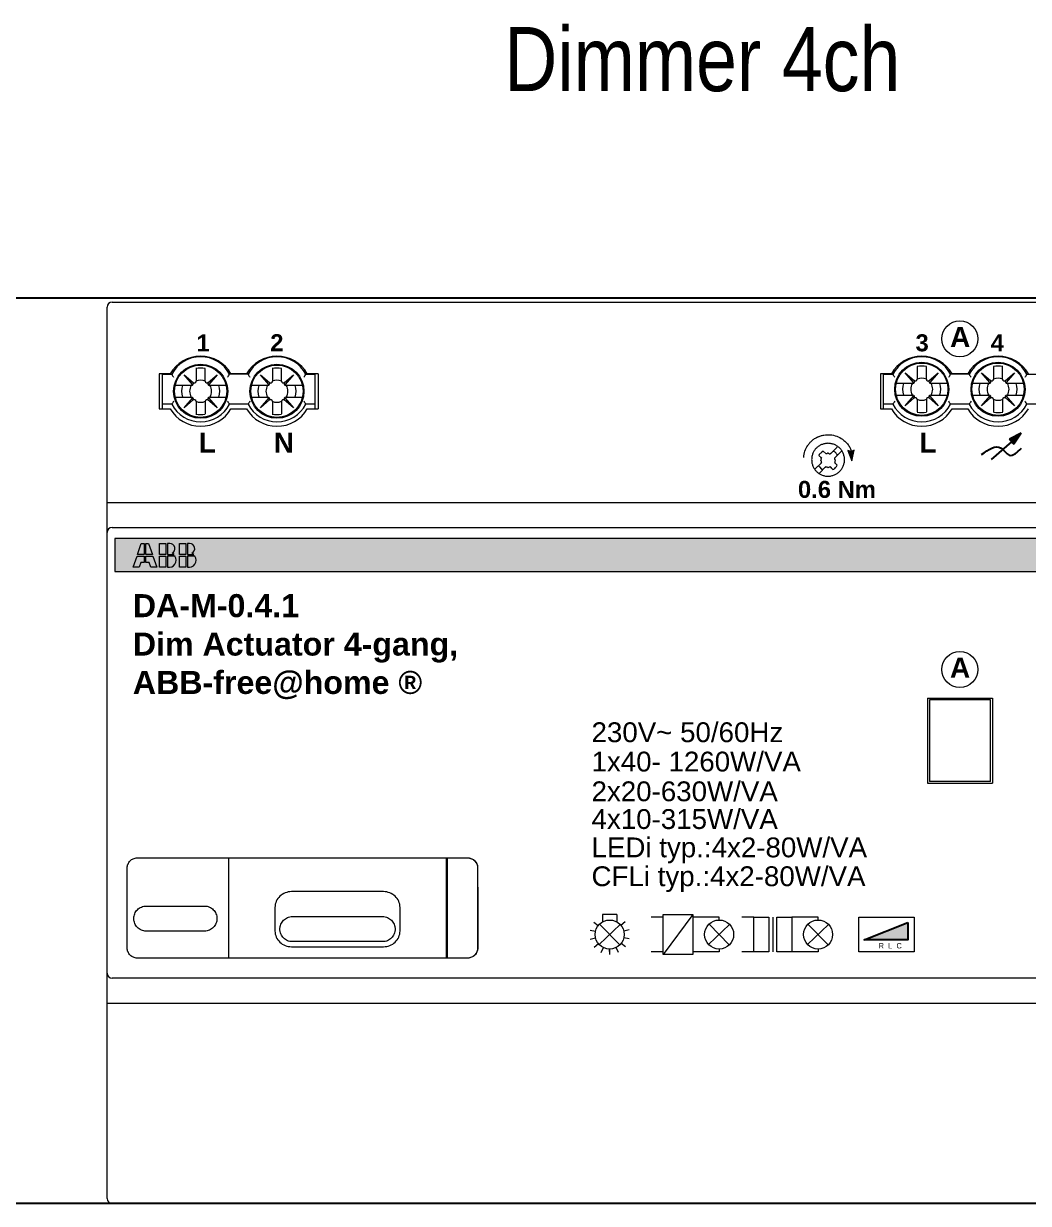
# Model space of a CAD drawing. Header units: millimetres. Extents: x -242231 to 419123, y -2399 to 525285.
# Drawn here: x -22547 to -21271, y 63654 to 65151 of the extents above; entities that cross this region are included whole.
import ezdxf

# ---------------------------------------------------------------- set-up
doc = ezdxf.new("R2010")
doc.units = ezdxf.units.MM
doc.layers.add('F-Einlinumynd', color=254, linetype='Continuous')
doc.layers.add('R-lagnir', color=7, linetype='Continuous', lineweight=25)
doc.styles.add('Greinamerkingar', font='ARIALN.TTF')
doc.styles.get("Standard").update_dxf_attribs({"font": 'arial.ttf'})
pattern_1 = [(0, (0, 0), (0, 6.985), [5.08, -1.905]), (90, (0, 0), (-6.985, 4e-16), [5.08, -1.905])]

# ---------------------------------------------------------------- blocks, each defined once
blk = doc.blocks.new('ABB f@h DA-N-0.4.1 Töfludimmer')
h = blk.add_hatch(color=256)
h.dxf.hatch_style = 1
h.paths.add_polyline_path([(91.26, 49.41), (90.08, 48.82), (90.31, 48.56), (90.53, 48.3)])
at = {"lineweight": 0}
h = blk.add_hatch(color=256, dxfattribs=at)
h.dxf.hatch_style = 1
h.paths.add_polyline_path([(74.36, 46.65), (74.58, 47.72), (74.29, 47.58), (73.96, 47.67)])
h = blk.add_hatch(color=1)
h.dxf.hatch_style = 1
h.paths.add_polyline_path([(143.25, 35.6), (143.25, 38.9), (0.75, 38.9), (0.75, 35.6)])
h = blk.add_hatch(color=256)
h.dxf.hatch_style = 1
h.paths.add_polyline_path([(3.02, 37.3), (3.69, 37.3), (3.69, 38.4), (3.4, 38.4)])
h.paths.add_polyline_path([(3.85, 37.3), (4.52, 37.3), (4.14, 38.4), (3.85, 38.4)])
h.paths.add_polyline_path([(3.85, 37.14), (3.85, 36.51), (4.18, 36.51), (4.35, 36.05), (4.94, 36.05), (4.56, 37.14)])
h.paths.add_polyline_path([(3.69, 37.14), (2.98, 37.14), (2.61, 36.05), (3.19, 36.05), (3.36, 36.51), (3.69, 36.51)])
h = blk.add_hatch(color=256)
h.dxf.hatch_style = 1
h.paths.add_polyline_path([(5.87, 37.3), (5.87, 38.4), (5.23, 38.4), (5.23, 37.3)])
h.paths.add_polyline_path([(6.03, 37.3), (6.67, 37.3, 0.073983), (6.47, 37.44, 0.788319), (6.24, 38.41), (6.02, 38.41)])
h.paths.add_polyline_path([(6.03, 36.04, 0.670092), (6.77, 37.14), (6.03, 37.14)])
h.paths.add_polyline_path([(5.87, 37.14), (5.23, 37.14), (5.23, 36.04), (5.87, 36.04)])
h = blk.add_hatch(color=256)
h.dxf.hatch_style = 1
h.paths.add_polyline_path([(7.21, 37.3), (7.85, 37.3), (7.85, 38.4), (7.21, 38.4)])
h.paths.add_polyline_path([(8.01, 37.3), (8.66, 37.3, 0.073983), (8.46, 37.44, 0.788319), (8.23, 38.41), (8.01, 38.41)])
h.paths.add_polyline_path([(8.01, 36.04, 0.670092), (8.76, 37.14), (8.01, 37.14)])
h.paths.add_polyline_path([(7.86, 37.14), (7.22, 37.14), (7.22, 36.04), (7.86, 36.04)])
h = blk.add_hatch()
h.set_pattern_fill('ANGLE', color=256)
h.set_pattern_definition(pattern_1)
edge = h.paths.add_edge_path()
edge.add_spline(control_points=[(20.81, 26.71), (20.81, 26.8), (20.79, 26.96), (20.66, 27.17), (20.45, 27.28), (20.29, 27.3), (20.2, 27.3)], knot_values=[0, 0, 0, 0, 0.271246, 0.50095, 0.732062, 1, 1, 1, 1], degree=3, periodic=0)
edge.add_spline(control_points=[(20.2, 27.3), (20.09, 27.3), (19.89, 27.25), (19.73, 27.11), (19.68, 27.03)], knot_values=[0, 0, 0, 0, 0.526706, 1, 1, 1, 1], degree=3, periodic=0)
edge.add_line((19.68, 27.03), (19.68, 27.03))
edge.add_line((19.68, 27.03), (19.68, 27.91))
edge.add_line((19.68, 27.91), (19.3, 27.91))
edge.add_line((19.3, 27.91), (19.3, 25.53))
edge.add_line((19.3, 25.53), (19.68, 25.53))
edge.add_line((19.68, 25.53), (19.68, 26.55))
edge.add_spline(control_points=[(19.68, 26.55), (19.68, 26.66), (19.73, 26.84), (19.92, 26.98), (20.04, 27), (20.09, 27)], knot_values=[0, 0, 0, 0, 0.502289, 0.741943, 1, 1, 1, 1], degree=3, periodic=0)
edge.add_spline(control_points=[(20.09, 27), (20.14, 27), (20.24, 26.99), (20.36, 26.91), (20.42, 26.78), (20.43, 26.67), (20.43, 26.61)], knot_values=[0, 0, 0, 0, 0.25411, 0.466646, 0.698503, 1, 1, 1, 1], degree=3, periodic=0)
edge.add_line((20.43, 26.61), (20.43, 25.53))
edge.add_line((20.43, 25.53), (20.81, 25.53))
edge.add_line((20.81, 25.53), (20.81, 26.71))
h = blk.add_hatch()
h.set_pattern_fill('ANGLE', color=256)
h.set_pattern_definition(pattern_1)
edge = h.paths.add_edge_path()
edge.add_spline(control_points=[(21.23, 26.39), (21.23, 26.36), (21.23, 26.3), (21.25, 26.17), (21.28, 26.03), (21.35, 25.87), (21.45, 25.73), (21.58, 25.62), (21.71, 25.56), (21.82, 25.52), (21.91, 25.5), (21.98, 25.49), (22.05, 25.48), (22.1, 25.48), (22.15, 25.48), (22.22, 25.49), (22.29, 25.5), (22.38, 25.52), (22.49, 25.56), (22.62, 25.62), (22.75, 25.73), (22.85, 25.87), (22.92, 26.03), (22.95, 26.17), (22.96, 26.28), (22.97, 26.33), (22.97, 26.34)], knot_values=[0, 0, 0, 0, 0.035059, 0.068948, 0.133569, 0.194913, 0.254295, 0.313369, 0.374076, 0.405736, 0.438586, 0.472884, 0.490657, 0.508884, 0.527098, 0.544858, 0.579128, 0.611951, 0.643584, 0.704244, 0.763281, 0.822637, 0.883966, 0.948582, 0.982471, 1, 1, 1, 1], degree=3, periodic=0)
edge.add_spline(control_points=[(22.97, 26.34), (22.97, 26.36), (22.97, 26.41), (22.97, 26.49), (22.95, 26.61), (22.92, 26.76), (22.84, 26.91), (22.75, 27.05), (22.62, 27.16), (22.49, 27.23), (22.38, 27.26), (22.29, 27.29), (22.22, 27.3), (22.15, 27.3), (22.1, 27.3), (22.05, 27.3), (21.98, 27.3), (21.91, 27.29), (21.82, 27.26), (21.71, 27.23), (21.58, 27.16), (21.45, 27.05), (21.35, 26.91), (21.28, 26.76), (21.25, 26.61), (21.23, 26.49), (21.23, 26.43), (21.23, 26.39)], knot_values=[0, 0, 0, 0, 0.016995, 0.050521, 0.082994, 0.145096, 0.204262, 0.261694, 0.318921, 0.37776, 0.408442, 0.440274, 0.473503, 0.490723, 0.508382, 0.526054, 0.543286, 0.576542, 0.6084, 0.639108, 0.697993, 0.755257, 0.812713, 0.871893, 0.934001, 0.966475, 1, 1, 1, 1], degree=3, periodic=0)
edge = h.paths.add_edge_path(flags=16)
edge.add_spline(control_points=[(22.59, 26.39), (22.59, 26.32), (22.57, 26.17), (22.5, 26), (22.41, 25.89), (22.32, 25.83), (22.24, 25.8), (22.16, 25.78), (22.1, 25.78), (22.04, 25.78), (21.96, 25.8), (21.88, 25.83), (21.79, 25.89), (21.72, 25.97), (21.67, 26.07), (21.63, 26.2), (21.61, 26.3), (21.61, 26.37)], knot_values=[0, 0, 0, 0, 0.130106, 0.255001, 0.315381, 0.37574, 0.43868, 0.472288, 0.507946, 0.543593, 0.57719, 0.640111, 0.700454, 0.760823, 0.822608, 0.886159, 1, 1, 1, 1], degree=3, periodic=0)
edge.add_spline(control_points=[(21.61, 26.37), (21.61, 26.37), (21.61, 26.46), (21.63, 26.61), (21.7, 26.78), (21.79, 26.89), (21.88, 26.95), (21.96, 26.98), (22.04, 27), (22.1, 27), (22.16, 27), (22.24, 26.98), (22.32, 26.95), (22.41, 26.89), (22.5, 26.78), (22.57, 26.61), (22.59, 26.47), (22.59, 26.39)], knot_values=[0, 0, 0, 0, 0.015847, 0.141109, 0.261896, 0.320478, 0.379151, 0.440417, 0.47315, 0.507884, 0.542629, 0.575372, 0.636658, 0.695346, 0.753939, 0.874736, 1, 1, 1, 1], degree=3, periodic=0)
h = blk.add_hatch()
h.set_pattern_fill('ANGLE', color=256)
h.set_pattern_definition(pattern_1)
edge = h.paths.add_edge_path()
edge.add_spline(control_points=[(25.88, 26.72), (25.88, 26.81), (25.87, 26.97), (25.75, 27.18), (25.54, 27.29), (25.39, 27.3), (25.31, 27.3)], knot_values=[0, 0, 0, 0, 0.288601, 0.515852, 0.737761, 1, 1, 1, 1], degree=3, periodic=0)
edge.add_spline(control_points=[(25.31, 27.3), (25.2, 27.3), (24.98, 27.26), (24.83, 27.1), (24.77, 27.01)], knot_values=[0, 0, 0, 0, 0.514376, 1, 1, 1, 1], degree=3, periodic=0)
edge.add_spline(control_points=[(24.77, 27.01), (24.75, 27.06), (24.7, 27.15), (24.54, 27.27), (24.39, 27.3), (24.29, 27.3)], knot_values=[0, 0, 0, 0, 0.252778, 0.49557, 1, 1, 1, 1], degree=3, periodic=0)
edge.add_spline(control_points=[(24.29, 27.3), (24.17, 27.3), (23.95, 27.26), (23.81, 27.09), (23.76, 27.01)], knot_values=[0, 0, 0, 0, 0.533732, 1, 1, 1, 1], degree=3, periodic=0)
edge.add_line((23.76, 27.01), (23.75, 27.01))
edge.add_line((23.75, 27.01), (23.75, 27.25))
edge.add_line((23.75, 27.25), (23.39, 27.25))
edge.add_line((23.39, 27.25), (23.39, 25.53))
edge.add_line((23.39, 25.53), (23.77, 25.53))
edge.add_line((23.77, 25.53), (23.77, 26.55))
edge.add_spline(control_points=[(23.77, 26.55), (23.77, 26.62), (23.78, 26.74), (23.87, 26.89), (23.99, 26.98), (24.09, 27), (24.14, 27)], knot_values=[0, 0, 0, 0, 0.296143, 0.547797, 0.776689, 1, 1, 1, 1], degree=3, periodic=0)
edge.add_spline(control_points=[(24.14, 27), (24.19, 27), (24.28, 26.99), (24.39, 26.91), (24.44, 26.78), (24.45, 26.69), (24.45, 26.64)], knot_values=[0, 0, 0, 0, 0.267874, 0.480514, 0.708588, 1, 1, 1, 1], degree=3, periodic=0)
edge.add_line((24.45, 26.64), (24.45, 25.53))
edge.add_line((24.45, 25.53), (24.82, 25.53))
edge.add_line((24.82, 25.53), (24.82, 26.54))
edge.add_spline(control_points=[(24.82, 26.54), (24.82, 26.61), (24.83, 26.72), (24.9, 26.88), (25.03, 26.99), (25.14, 27), (25.19, 27)], knot_values=[0, 0, 0, 0, 0.294337, 0.531785, 0.748478, 1, 1, 1, 1], degree=3, periodic=0)
edge.add_spline(control_points=[(25.19, 27), (25.25, 27), (25.34, 26.99), (25.42, 26.93), (25.48, 26.85), (25.5, 26.71), (25.5, 26.6), (25.5, 26.54)], knot_values=[0, 0, 0, 0, 0.271474, 0.376211, 0.478015, 0.709759, 1, 1, 1, 1], degree=3, periodic=0)
edge.add_line((25.5, 26.54), (25.5, 25.53))
edge.add_line((25.5, 25.53), (25.88, 25.53))
edge.add_line((25.88, 25.53), (25.88, 26.72))
h = blk.add_hatch()
h.set_pattern_fill('ANGLE', color=256)
h.set_pattern_definition(pattern_1)
edge = h.paths.add_edge_path()
edge.add_spline(control_points=[(27.14, 25.48), (27.32, 25.48), (27.59, 25.55), (27.84, 25.81), (27.9, 25.98), (27.92, 26.07)], knot_values=[0, 0, 0, 0, 0.497808, 0.741316, 1, 1, 1, 1], degree=3, periodic=0)
edge.add_line((27.92, 26.07), (27.56, 26.07))
edge.add_spline(control_points=[(27.56, 26.07), (27.53, 25.99), (27.43, 25.82), (27.24, 25.78), (27.14, 25.78)], knot_values=[0, 0, 0, 0, 0.485794, 1, 1, 1, 1], degree=3, periodic=0)
edge.add_spline(control_points=[(27.14, 25.78), (27.07, 25.78), (26.94, 25.8), (26.73, 25.97), (26.68, 26.17), (26.68, 26.29)], knot_values=[0, 0, 0, 0, 0.273699, 0.511963, 1, 1, 1, 1], degree=3, periodic=0)
edge.add_line((26.68, 26.29), (27.95, 26.29))
edge.add_arc((26.92, 26.42), 1.03, 353.0455, 359.3581)
edge.add_spline(control_points=[(27.95, 26.41), (27.96, 26.49), (27.94, 26.64), (27.87, 26.84), (27.77, 26.99), (27.65, 27.12), (27.5, 27.22), (27.36, 27.28), (27.23, 27.3), (27.14, 27.3), (27.04, 27.3), (26.92, 27.28), (26.79, 27.23), (26.64, 27.15), (26.48, 26.99), (26.34, 26.74), (26.3, 26.51), (26.3, 26.39)], knot_values=[0, 0, 0, 0, 0.096645, 0.163179, 0.228357, 0.292819, 0.357663, 0.424596, 0.459616, 0.496079, 0.530485, 0.563539, 0.626622, 0.687481, 0.747755, 0.870285, 1, 1, 1, 1], degree=3, periodic=0)
edge.add_spline(control_points=[(26.3, 26.39), (26.3, 26.27), (26.33, 26.03), (26.5, 25.72), (26.79, 25.52), (27.02, 25.48), (27.14, 25.48)], knot_values=[0, 0, 0, 0, 0.266921, 0.504066, 0.736644, 1, 1, 1, 1], degree=3, periodic=0)
edge = h.paths.add_edge_path(flags=16)
edge.add_line((27.57, 26.54), (26.68, 26.54))
edge.add_spline(control_points=[(26.68, 26.54), (26.68, 26.6), (26.71, 26.72), (26.79, 26.85), (26.88, 26.93), (26.95, 26.97), (27.02, 26.99), (27.09, 27), (27.13, 27), (27.18, 27), (27.24, 26.99), (27.31, 26.97), (27.38, 26.92), (27.46, 26.84), (27.54, 26.72), (27.56, 26.6), (27.57, 26.54)], knot_values=[0, 0, 0, 0, 0.13056, 0.253137, 0.313775, 0.375241, 0.438914, 0.472112, 0.506473, 0.540309, 0.572753, 0.634618, 0.6944, 0.753769, 0.874463, 1, 1, 1, 1], degree=3, periodic=0)
h = blk.add_hatch()
h.set_pattern_fill('ANGLE', color=256)
h.set_pattern_definition(pattern_1)
edge = h.paths.add_edge_path()
edge.add_line((28.99, 27.34), (29.06, 27.34))
edge.add_spline(control_points=[(29.06, 27.34), (29.09, 27.34), (29.12, 27.33), (29.15, 27.32), (29.15, 27.31)], knot_values=[0, 0, 0, 0, 0.786309, 1, 1, 1, 1], degree=3, periodic=0)
edge.add_spline(control_points=[(29.15, 27.31), (29.17, 27.3), (29.22, 27.24), (29.25, 27.19), (29.27, 27.15)], knot_values=[0, 0, 0, 0, 0.382408, 1, 1, 1, 1], degree=3, periodic=0)
edge.add_line((29.27, 27.15), (29.34, 27.04))
edge.add_line((29.34, 27.04), (29.48, 27.04))
edge.add_line((29.48, 27.04), (29.39, 27.18))
edge.add_spline(control_points=[(29.39, 27.18), (29.36, 27.22), (29.33, 27.27), (29.29, 27.31), (29.28, 27.32)], knot_values=[0, 0, 0, 0, 0.810026, 1, 1, 1, 1], degree=3, periodic=0)
edge.add_spline(control_points=[(29.28, 27.32), (29.27, 27.33), (29.25, 27.34), (29.23, 27.35), (29.22, 27.35)], knot_values=[0, 0, 0, 0, 0.723484, 1, 1, 1, 1], degree=3, periodic=0)
edge.add_spline(control_points=[(29.22, 27.35), (29.24, 27.36), (29.29, 27.36), (29.34, 27.39), (29.37, 27.42)], knot_values=[0, 0, 0, 0, 0.270707, 1, 1, 1, 1], degree=3, periodic=0)
edge.add_spline(control_points=[(29.37, 27.42), (29.38, 27.43), (29.41, 27.47), (29.43, 27.52), (29.43, 27.55)], knot_values=[0, 0, 0, 0, 0.260337, 1, 1, 1, 1], degree=3, periodic=0)
edge.add_spline(control_points=[(29.43, 27.55), (29.43, 27.57), (29.42, 27.6), (29.41, 27.63), (29.39, 27.66), (29.38, 27.68), (29.35, 27.71), (29.32, 27.72), (29.3, 27.73)], knot_values=[0, 0, 0, 0, 0.240782, 0.363817, 0.492061, 0.620961, 0.746422, 1, 1, 1, 1], degree=3, periodic=0)
edge.add_spline(control_points=[(29.3, 27.73), (29.27, 27.74), (29.2, 27.75), (29.14, 27.75), (29.12, 27.75)], knot_values=[0, 0, 0, 0, 0.680493, 1, 1, 1, 1], degree=3, periodic=0)
edge.add_line((29.12, 27.75), (28.88, 27.75))
edge.add_line((28.88, 27.75), (28.88, 27.04))
edge.add_line((28.88, 27.04), (28.99, 27.04))
edge.add_line((28.99, 27.04), (28.99, 27.34))
edge = h.paths.add_edge_path(flags=16)
edge.add_line((28.99, 27.44), (28.99, 27.65))
edge.add_line((28.99, 27.65), (29.12, 27.65))
edge.add_spline(control_points=[(29.12, 27.65), (29.16, 27.65), (29.2, 27.65), (29.23, 27.64), (29.24, 27.64)], knot_values=[0, 0, 0, 0, 0.830607, 1, 1, 1, 1], degree=3, periodic=0)
edge.add_spline(control_points=[(29.24, 27.64), (29.26, 27.63), (29.29, 27.61), (29.31, 27.56), (29.31, 27.55)], knot_values=[0, 0, 0, 0, 0.507264, 1, 1, 1, 1], degree=3, periodic=0)
edge.add_spline(control_points=[(29.31, 27.55), (29.31, 27.54), (29.3, 27.51), (29.29, 27.48), (29.27, 27.47)], knot_values=[0, 0, 0, 0, 0.265225, 1, 1, 1, 1], degree=3, periodic=0)
edge.add_spline(control_points=[(29.27, 27.47), (29.25, 27.45), (29.21, 27.44), (29.16, 27.44), (29.13, 27.44)], knot_values=[0, 0, 0, 0, 0.402948, 1, 1, 1, 1], degree=3, periodic=0)
edge.add_line((29.13, 27.44), (28.99, 27.44))
at = {"linetype": 'Continuous'}
h = blk.add_hatch(color=7, dxfattribs=at)
h.dxf.hatch_style = 1
h.paths.add_polyline_path([(79.95, -1.19), (79.95, 0.56), (75.57, -1.19)])
at = {"color": 7, "linetype": 'Continuous', "lineweight": 0}
for p, q in [((0.5, 62.5), (143.5, 62.5)), ((0, -27), (0, 62)), ((8.87, 55.87), (8.87, 54.62)), ((9.79, 54.62), (9.79, 55.87)), ((16.49, 55.87), (16.49, 54.62)), ((17.41, 54.62), (17.41, 55.87)), ((80.52, 54.48), (79.69, 55.44)), ((79.69, 55.44), (80.58, 54.66)), ((80.87, 56.07), (80.87, 54.82)), ((81.79, 54.82), (81.79, 56.07)), ((82.08, 54.67), (82.97, 55.44)), ((82.97, 55.44), (82.14, 54.48)), ((88.14, 54.48), (87.31, 55.44)), ((87.31, 55.44), (88.2, 54.66)), ((88.49, 56.07), (88.49, 54.82)), ((89.41, 54.82), (89.41, 56.07)), ((89.7, 54.67), (90.59, 55.44)), ((90.59, 55.44), (89.76, 54.48)), ((5.2, 55.35), (5.2, 51.85)), ((6.3, 55.35), (5.2, 55.35)), ((5.52, 51.85), (5.52, 55.35)), ((5.52, 55.3), (6.45, 55.3)), ((8.52, 54.28), (7.69, 55.24)), ((7.69, 55.24), (8.58, 54.46)), ((8.61, 54.38), (8.52, 54.28)), ((10.14, 54.28), (10.05, 54.38)), ((10.08, 54.47), (10.97, 55.24)), ((10.97, 55.24), (10.14, 54.28)), ((14.07, 55.3), (12.21, 55.3)), ((13.92, 55.35), (12.36, 55.35)), ((16.14, 54.28), (15.31, 55.24)), ((15.31, 55.24), (16.2, 54.46)), ((16.23, 54.38), (16.14, 54.28)), ((17.76, 54.28), (17.67, 54.38)), ((17.7, 54.47), (18.59, 55.24)), ((18.59, 55.24), (17.76, 54.28)), ((19.83, 55.3), (20.76, 55.3)), ((21.08, 55.35), (19.98, 55.35)), ((20.76, 51.85), (20.76, 55.35)), ((21.08, 55.35), (21.08, 51.85)), ((77.2, 55.35), (77.2, 51.85)), ((78.3, 55.35), (77.2, 55.35)), ((77.52, 51.85), (77.52, 55.35)), ((77.52, 55.3), (78.45, 55.3)), ((80.43, 54.38), (78.79, 54.38)), ((80.61, 54.58), (80.52, 54.48)), ((82.14, 54.48), (82.05, 54.58)), ((83.87, 54.38), (82.23, 54.38)), ((86.07, 55.3), (84.21, 55.3)), ((85.92, 55.35), (84.36, 55.35)), ((88.05, 54.38), (86.41, 54.38)), ((88.23, 54.58), (88.14, 54.48)), ((89.76, 54.48), (89.67, 54.58)), ((91.49, 54.38), (89.85, 54.38)), ((91.83, 55.3), (93.69, 55.3)), ((8.43, 54.19), (6.79, 54.19)), ((11.87, 54.19), (10.23, 54.19)), ((16.05, 54.19), (14.41, 54.19)), ((19.49, 54.19), (17.85, 54.19)), ((78.79, 53.21), (80.43, 53.21)), ((79.69, 52.16), (80.52, 53.12)), ((80.52, 53.12), (80.61, 53.02)), ((82.04, 53.01), (82.14, 53.12)), ((82.14, 53.12), (82.97, 52.16)), ((82.22, 53.21), (83.87, 53.21)), ((86.41, 53.21), (88.05, 53.21)), ((87.31, 52.16), (88.14, 53.12)), ((88.14, 53.12), (88.23, 53.02)), ((89.66, 53.01), (89.76, 53.12)), ((89.76, 53.12), (90.59, 52.16)), ((89.84, 53.21), (91.49, 53.21)), ((5.2, 51.85), (6.3, 51.85)), ((6.45, 52.3), (5.52, 52.3)), ((6.79, 53.01), (8.43, 53.01)), ((7.69, 51.96), (8.52, 52.92)), ((8.58, 52.74), (7.69, 51.96)), ((8.52, 52.92), (8.61, 52.82)), ((8.87, 52.58), (8.87, 51.33)), ((9.79, 52.57), (9.79, 51.33)), ((10.04, 52.81), (10.14, 52.92)), ((10.97, 51.96), (10.06, 52.75)), ((10.14, 52.92), (10.97, 51.96)), ((10.22, 53.01), (11.87, 53.01)), ((14.07, 52.3), (12.21, 52.3)), ((12.36, 51.85), (13.92, 51.85)), ((14.41, 53.01), (16.05, 53.01)), ((15.31, 51.96), (16.14, 52.92)), ((16.2, 52.74), (15.31, 51.96)), ((16.14, 52.92), (16.23, 52.82)), ((16.49, 52.58), (16.49, 51.33)), ((17.41, 52.57), (17.41, 51.33)), ((17.66, 52.81), (17.76, 52.92)), ((18.59, 51.96), (17.68, 52.75)), ((17.76, 52.92), (18.59, 51.96)), ((17.84, 53.01), (19.49, 53.01)), ((20.76, 52.3), (19.83, 52.3)), ((19.98, 51.85), (21.08, 51.85)), ((77.2, 51.85), (78.3, 51.85)), ((78.45, 52.3), (77.52, 52.3)), ((80.58, 52.94), (79.69, 52.16)), ((80.87, 52.78), (80.87, 51.53)), ((81.79, 52.77), (81.79, 51.53)), ((82.97, 52.16), (82.06, 52.95)), ((86.07, 52.3), (84.21, 52.3)), ((84.36, 51.85), (85.92, 51.85)), ((88.2, 52.94), (87.31, 52.16)), ((88.49, 52.78), (88.49, 51.53)), ((89.41, 52.77), (89.41, 51.53)), ((90.59, 52.16), (89.68, 52.95)), ((93.69, 52.3), (91.83, 52.3)), ((71.08, 47.27), (71.06, 47.2)), ((71.35, 46.91), (71.06, 47.2)), ((71.13, 47.31), (71.08, 47.27)), ((71.18, 47.39), (71.13, 47.31)), ((71.25, 47.43), (71.18, 47.39)), ((71.35, 47.53), (71.25, 47.43)), ((71.49, 47.63), (71.35, 47.53)), ((71.78, 47.34), (71.49, 47.63)), ((71.75, 47.39), (71.71, 47.41)), ((71.78, 47.36), (71.75, 47.39)), ((71.87, 47.36), (71.78, 47.36)), ((71.97, 47.41), (71.87, 47.36)), ((71.99, 47.43), (71.97, 47.41)), ((71.99, 47.43), (72.02, 47.41)), ((72.02, 47.41), (72.07, 47.39)), ((72.07, 47.39), (72.09, 47.36)), ((72.09, 47.36), (72.18, 47.36)), ((72.18, 47.36), (72.23, 47.39)), ((72.9, 48.03), (72.21, 47.34)), ((72.23, 47.39), (72.26, 47.41)), ((72.26, 47.41), (72.3, 47.43)), ((72.57, 47.6), (72.5, 47.63)), ((72.62, 47.55), (72.57, 47.6)), ((73.31, 47.63), (72.62, 46.93)), ((72.69, 47.51), (72.62, 47.55)), ((72.78, 47.41), (72.69, 47.51)), ((72.83, 47.34), (72.78, 47.41)), ((72.88, 47.29), (72.83, 47.34)), ((72.9, 47.22), (72.88, 47.29)), ((73.96, 47.67), (74.36, 46.65)), ((74.29, 47.58), (73.96, 47.67)), ((74.58, 47.72), (74.29, 47.58)), ((74.36, 46.65), (74.58, 47.72)), ((71.35, 46.48), (70.65, 45.81)), ((71.03, 46.17), (71.06, 46.12)), ((71.06, 46.12), (71.11, 46.05)), ((71.75, 46.07), (71.08, 45.4)), ((71.11, 46.05), (71.32, 45.83)), ((71.25, 46.69), (71.27, 46.72)), ((71.25, 46.69), (71.27, 46.67)), ((71.27, 46.41), (71.25, 46.38)), ((71.3, 46.93), (71.27, 46.98)), ((71.27, 46.72), (71.3, 46.76)), ((71.27, 46.67), (71.3, 46.62)), ((71.3, 46.45), (71.27, 46.41)), ((71.3, 46.88), (71.3, 46.93)), ((71.32, 46.84), (71.3, 46.88)), ((71.3, 46.79), (71.32, 46.84)), ((71.3, 46.76), (71.3, 46.79)), ((71.3, 46.62), (71.3, 46.45)), ((71.73, 46.02), (71.68, 46)), ((71.9, 46.02), (71.73, 46.02)), ((71.95, 46), (71.9, 46.02)), ((71.97, 45.97), (71.95, 46)), ((71.97, 45.97), (71.99, 46)), ((71.99, 46), (72.04, 46.02)), ((72.04, 46.02), (72.07, 46.02)), ((72.07, 46.02), (72.11, 46.05)), ((72.11, 46.05), (72.16, 46.05)), ((72.16, 46.05), (72.21, 46.02)), ((72.47, 45.78), (72.18, 46.07)), ((72.21, 46.02), (72.23, 46)), ((72.23, 46), (72.28, 45.97)), ((72.9, 46.21), (72.62, 46.5)), ((72.64, 46.91), (72.66, 46.96)), ((72.64, 46.81), (72.64, 46.91)), ((72.66, 46.79), (72.64, 46.81)), ((72.69, 46.69), (72.64, 46.6)), ((72.64, 46.6), (72.64, 46.5)), ((72.64, 46.5), (72.66, 46.48)), ((72.66, 46.96), (72.69, 46.98)), ((72.69, 46.74), (72.66, 46.79)), ((72.66, 46.48), (72.66, 46.43)), ((72.66, 46.43), (72.71, 46.41)), ((72.66, 45.9), (72.71, 45.97)), ((72.69, 46.98), (72.71, 47.03)), ((72.71, 46.72), (72.69, 46.74)), ((72.71, 46.72), (72.69, 46.69)), ((72.71, 45.97), (72.81, 46.07)), ((72.81, 46.07), (72.9, 46.21)), ((71.32, 45.83), (71.39, 45.81)), ((71.39, 45.81), (71.44, 45.76)), ((72.47, 45.78), (72.54, 45.83)), ((72.54, 45.83), (72.59, 45.86)), ((72.59, 45.86), (72.66, 45.9)), ((0.5, 42.5), (143.5, 42.5)), ((0.5, 40), (143.5, 40)), ((0.75, 38.9), (0.75, 35.6)), ((143.25, 38.9), (0.75, 38.9)), ((0.75, 35.6), (143.25, 35.6)), ((81.89, 22.95), (81.89, 14.45)), ((81.89, 22.95), (88.39, 22.95)), ((82.09, 22.77), (82.09, 14.63)), ((88.19, 22.77), (82.09, 22.77)), ((88.19, 14.63), (88.19, 22.77)), ((88.39, 22.95), (88.39, 14.45)), ((81.89, 14.45), (88.39, 14.45)), ((88.19, 14.63), (82.09, 14.63)), ((2, -2), (2, 6)), ((3, 7), (36.06, 7)), ((12.12, 7), (12.12, -3)), ((33.87, -3), (33.87, 7)), ((33.99, -3), (33.99, 7)), ((36.99, 6.07), (37, 2.1)), ((36.99, 6), (36.99, -2)), ((27.58, 3.63), (18.41, 3.63)), ((3.89, 2.19), (9.73, 2.19)), ((16.75, 2.06), (16.75, -0.3)), ((29.24, -0.3), (29.24, 2.06)), ((37, 2.1), (37, -2)), ((49.44, 1.35), (49.44, 0.6)), ((50.89, 1.35), (49.44, 1.35)), ((50.89, 1.35), (50.89, 0.61)), ((58.49, 1.35), (55.5, -2.65)), ((18.48, 1.14), (27.51, 1.14)), ((48.6, 0.59), (49.03, 0.25)), ((49.13, -1.66), (51.21, 0.36)), ((51.18, -1.69), (49.16, 0.39)), ((51.73, 0.61), (51.3, 0.26)), ((55.5, 1.08), (54.31, 1.08)), ((61.1, 1.08), (58.49, 1.08)), ((60.05, -1.66), (62.14, 0.36)), ((62.1, -1.69), (60.09, 0.39)), ((61.1, 0.8), (61.1, 1.08)), ((64.55, 1.08), (63.36, 1.08)), ((66.46, 1.08), (66.46, -2.38)), ((70.98, 1.08), (68.37, 1.08)), ((69.93, -1.66), (72.02, 0.36)), ((71.98, -1.69), (69.97, 0.39)), ((70.98, 0.8), (70.98, 1.08)), ((9.73, -0.31), (3.89, -0.31)), ((48.21, -0.21), (48.75, -0.33)), ((48.22, -1.1), (48.76, -0.98)), ((52.12, -0.19), (51.58, -0.32)), ((52.13, -1.09), (51.59, -0.97)), ((18.41, -1.87), (27.58, -1.87)), ((27.51, -1.36), (18.48, -1.36)), ((48.61, -1.9), (49.04, -1.56)), ((49.31, -2.46), (49.54, -1.96)), ((50.18, -2.65), (50.17, -2.1)), ((50.18, -2.65), (50.18, -2.1)), ((51.05, -2.45), (50.81, -1.95)), ((51.74, -1.89), (51.31, -1.55)), ((61.1, -2.1), (61.1, -2.38)), ((70.98, -2.1), (70.98, -2.38)), ((36, -3), (3, -3)), ((55.5, -2.38), (54.31, -2.38)), ((61.1, -2.38), (58.49, -2.38)), ((64.55, -2.38), (63.36, -2.38)), ((70.98, -2.38), (68.37, -2.38)), ((143.5, -5), (0.5, -5)), ((0.5, -7.5), (126, -7.5)), ((143.5, -27.5), (0.5, -27.5))]:
    blk.add_line(p, q, dxfattribs=at)
at = {"color": 7, "linetype": 'Continuous'}
for p, q in [((90.31, 48.56), (88.26, 46.79)), ((91.26, 49.41), (90.08, 48.82)), ((90.31, 48.56), (90.08, 48.82)), ((90.31, 48.56), (90.53, 48.3)), ((91.26, 49.41), (90.53, 48.3))]:
    blk.add_line(p, q, dxfattribs=at)
at = {"lineweight": 0}
for points in [[(3.69, 38.4), (3.69, 37.3), (3.02, 37.3), (3.4, 38.4), (3.69, 38.4)], [(3.85, 38.4), (4.14, 38.4), (4.52, 37.3), (3.85, 37.3), (3.85, 38.4)], [(6.25, 38.41), (6.02, 38.41), (6.03, 37.3), (6.67, 37.3)], [(8.23, 38.41), (8.01, 38.41), (8.01, 37.3), (8.66, 37.3)], [(2.98, 37.14), (3.69, 37.14), (3.69, 36.51), (3.36, 36.51), (3.19, 36.05), (2.61, 36.05), (2.98, 37.14)], [(3.85, 37.14), (4.56, 37.14), (4.94, 36.05), (4.35, 36.05), (4.18, 36.51), (3.85, 36.51), (3.85, 37.14)], [(6.78, 37.14), (6.03, 37.14), (6.03, 36.04)], [(8.76, 37.14), (8.01, 37.14), (8.01, 36.04)]]:
    blk.add_lwpolyline(points, dxfattribs=at)
for points in [[(5.23, 38.4), (5.87, 38.4), (5.87, 37.3), (5.23, 37.3)], [(7.21, 38.4), (7.85, 38.4), (7.85, 37.3), (7.21, 37.3)], [(5.23, 37.14), (5.87, 37.14), (5.87, 36.04), (5.23, 36.04)], [(7.22, 37.14), (7.86, 37.14), (7.86, 36.04), (7.22, 36.04)]]:
    blk.add_lwpolyline(points, close=True, dxfattribs=at)
at = {"color": 7, "linetype": 'Continuous', "lineweight": 0}
for points in [[(55.5, 1.35), (58.49, 1.35), (58.49, -2.65), (55.5, -2.65)], [(64.55, 1.08), (66.05, 1.08), (66.05, -2.38), (64.55, -2.38)], [(66.87, 1.08), (68.37, 1.08), (68.37, -2.38), (66.87, -2.38)], [(75.04, 1.08), (80.56, 1.08), (80.56, -2.38), (75.04, -2.38)]]:
    blk.add_lwpolyline(points, close=True, dxfattribs=at)
at = {"color": 7, "linetype": 'Continuous'}
blk.add_lwpolyline([(79.95, 0.56), (79.95, -1.19), (75.57, -1.19), (79.95, 0.56)], dxfattribs=at)
at = {"lineweight": 0}
for centre, radius in [((85.14, 58.84), 1.8), ((9.33, 53.6), 2.7), ((9.33, 53.6), 2.61), ((16.95, 53.6), 2.7), ((16.95, 53.6), 2.61), ((81.33, 53.8), 2.7), ((81.33, 53.8), 2.61), ((88.95, 53.8), 2.7), ((88.95, 53.8), 2.61), ((85.14, 25.82), 1.8)]:
    blk.add_circle(centre, radius, dxfattribs=at)
at = {"color": 7, "linetype": 'Continuous', "lineweight": 0}
for centre in [(50.17, -0.65), (61.1, -0.65), (70.98, -0.65)]:
    blk.add_circle(centre, 1.45, dxfattribs=at)
for centre, radius, start, end in [((0.5, 62), 0.5, 90, 180), ((0.5, 62), 0.5, 173.3255, 180), ((9.33, 53.6), 3.5, 30, 150), ((9.33, 53.8), 3.25, 27.4864, 152.5136), ((16.95, 53.6), 3.5, 30, 150), ((16.95, 53.8), 3.25, 27.4864, 152.5136), ((81.33, 53.6), 3.5, 30, 150), ((81.33, 53.8), 3.25, 27.4864, 152.5136), ((88.95, 53.6), 3.5, 30, 150), ((88.95, 53.8), 3.25, 27.4864, 152.5136), ((9.33, 53.6), 2.32, 78.463, 101.537), ((16.95, 53.6), 2.32, 78.463, 101.537), ((81.33, 53.8), 2.32, 78.463, 101.537), ((88.95, 53.8), 2.32, 78.463, 101.537), ((16.6, 61.46), 11.88, 211.2527, 212.9606), ((8.43, 54.37), 0.18, 270, 45.573), ((8.69, 54.62), 0.18, 225.573, 0), ((9.33, 53.6), 1.1, 65.0308, 114.9692), ((9.97, 54.62), 0.18, 180, 314.5613), ((10.23, 54.37), 0.18, 134.5613, 270), ((2.05, 61.47), 11.89, 327.04, 328.7467), ((24.22, 61.46), 11.88, 211.2527, 212.9606), ((16.05, 54.37), 0.18, 270, 45.573), ((16.31, 54.62), 0.18, 225.573, 0), ((16.95, 53.6), 1.1, 65.0308, 114.9692), ((17.59, 54.62), 0.18, 180, 314.5613), ((17.85, 54.37), 0.18, 134.5613, 270), ((9.67, 61.47), 11.89, 327.04, 328.7467), ((88.6, 61.46), 11.88, 211.2527, 212.9606), ((81.33, 53.8), 1.91, 162.1391, 197.8609), ((81.33, 53.8), 1.1, 147.8061, 212.1939), ((80.43, 54.56), 0.18, 270, 45.573), ((80.69, 54.82), 0.18, 225.573, 0), ((81.33, 53.8), 1.1, 65.0308, 114.9692), ((81.97, 54.82), 0.18, 180, 314.5613), ((82.23, 54.56), 0.18, 134.5613, 270), ((81.33, 53.8), 1.1, 0, 32.1939), ((81.33, 53.8), 1.91, 342.1391, 17.8609), ((74.05, 61.47), 11.89, 327.04, 328.7467), ((96.22, 61.46), 11.88, 211.2527, 212.9606), ((88.95, 53.8), 1.91, 162.1391, 197.8609), ((88.95, 53.8), 1.1, 147.8061, 212.1939), ((88.05, 54.56), 0.18, 270, 45.573), ((88.31, 54.82), 0.18, 225.573, 0), ((88.95, 53.8), 1.1, 65.0308, 114.9692), ((89.59, 54.82), 0.18, 180, 314.5613), ((89.85, 54.56), 0.18, 134.5613, 270), ((88.95, 53.8), 1.1, 0, 32.1939), ((88.95, 53.8), 1.91, 342.1391, 17.8609), ((81.67, 61.47), 11.89, 327.04, 328.7467), ((9.33, 53.6), 1.91, 162.1391, 197.8609), ((9.33, 53.6), 1.1, 147.8061, 212.1939), ((9.33, 53.6), 1.1, 0, 32.1939), ((9.33, 53.6), 1.1, 327.8061, 0), ((9.33, 53.6), 1.91, 342.1391, 17.8609), ((16.95, 53.6), 1.91, 162.1391, 197.8609), ((16.95, 53.6), 1.1, 147.8061, 212.1939), ((16.95, 53.6), 1.1, 0, 32.1939), ((16.95, 53.6), 1.1, 327.8061, 0), ((16.95, 53.6), 1.91, 342.1391, 17.8609), ((80.43, 53.03), 0.18, 314.427, 90), ((82.22, 53.03), 0.18, 90, 226.9179), ((81.33, 53.8), 1.1, 327.8061, 0), ((88.05, 53.03), 0.18, 314.427, 90), ((89.84, 53.03), 0.18, 90, 226.9179), ((88.95, 53.8), 1.1, 327.8061, 0), ((9.33, 53.6), 3.5, 210, 330), ((16.61, 46.13), 11.89, 147.04, 148.7467), ((9.33, 53.8), 3.25, 207.4864, 332.5136), ((8.43, 52.84), 0.18, 314.427, 90), ((8.69, 52.58), 0.18, 0, 134.427), ((9.33, 53.6), 1.1, 245.0308, 294.9692), ((9.97, 52.57), 0.18, 46.9179, 180), ((10.22, 52.84), 0.18, 90, 226.9179), ((2.31, 46.3), 11.58, 31.2303, 32.983), ((16.95, 53.6), 3.5, 210, 330), ((24.23, 46.13), 11.89, 147.04, 148.7467), ((16.95, 53.8), 3.25, 207.4864, 332.5136), ((16.05, 52.84), 0.18, 314.427, 90), ((16.31, 52.58), 0.18, 0, 134.427), ((16.95, 53.6), 1.1, 245.0308, 294.9692), ((17.59, 52.57), 0.18, 46.9179, 180), ((17.84, 52.84), 0.18, 90, 226.9179), ((9.68, 46.14), 11.88, 31.2527, 32.9606), ((81.33, 53.6), 3.5, 210, 330), ((88.61, 46.13), 11.89, 147.04, 148.7467), ((81.33, 53.8), 3.25, 207.4864, 332.5136), ((80.69, 52.78), 0.18, 0, 134.427), ((81.33, 53.8), 1.1, 245.0308, 294.9692), ((81.97, 52.77), 0.18, 46.9179, 180), ((74.31, 46.3), 11.58, 31.2303, 32.983), ((88.95, 53.6), 3.5, 210, 330), ((96.23, 46.13), 11.89, 147.04, 148.7467), ((88.95, 53.8), 3.25, 207.4864, 332.5136), ((88.31, 52.78), 0.18, 0, 134.427), ((88.95, 53.8), 1.1, 245.0308, 294.9692), ((89.59, 52.77), 0.18, 46.9179, 180), ((81.68, 46.14), 11.88, 31.2527, 32.9606), ((9.33, 53.6), 2.32, 258.463, 281.537), ((16.95, 53.6), 2.32, 258.463, 281.537), ((81.33, 53.8), 2.32, 258.463, 281.537), ((88.95, 53.8), 2.32, 258.463, 281.537), ((0.5, 39.5), 0.5, 90, 180), ((0.5, -4.5), 0.5, 180, 270), ((0.5, -27), 0.5, 180, 186.6745), ((0.5, -27), 0.5, 180, 270), ((0.5, -27), 0.5, 263.3255, 270)]:
    blk.add_arc(centre, radius, start, end, dxfattribs=at)
at = {"lineweight": 0}
for centre, radius, start, end in [((6.24, 37.89), 0.514, 296.7689, 89.6266), ((8.23, 37.89), 0.514, 296.7689, 89.6266), ((6.17, 36.74), 0.722, 258.0548, 33.7809), ((6.12, 36.7), 0.815, 47.0971, 64.0698), ((8.16, 36.74), 0.722, 258.0548, 33.7809), ((8.1, 36.7), 0.815, 47.0971, 64.0698)]:
    blk.add_arc(centre, radius, start, end, dxfattribs=at)
at = {"color": 7, "linetype": 'Continuous', "lineweight": 0}
for points, knots in [([(69.56, 47), (69.57, 47.21), (69.64, 47.63), (69.88, 48.12), (70.14, 48.45), (70.37, 48.68), (70.59, 48.84), (70.76, 48.94), (70.85, 48.99), (70.93, 49.03), (71, 49.06), (71.11, 49.11), (71.29, 49.17), (71.56, 49.24), (71.88, 49.27), (72.32, 49.26), (72.85, 49.13), (73.24, 48.93), (73.42, 48.8)], [0, 0, 0, 0, 0.12302, 0.245455, 0.30712, 0.369204, 0.431914, 0.463608, 0.479557, 0.495581, 0.511755, 0.527849, 0.559823, 0.623106, 0.685875, 0.748429, 0.873473, 1, 1, 1, 1]), ([(71.97, 48.4), (71.91, 48.4), (71.8, 48.39), (71.59, 48.36), (71.33, 48.28), (71.05, 48.13), (70.8, 47.93), (70.6, 47.69), (70.45, 47.41), (70.38, 47.15), (70.34, 46.94), (70.34, 46.77), (70.34, 46.6), (70.38, 46.38), (70.45, 46.13), (70.6, 45.84), (70.8, 45.6), (71.05, 45.39), (71.33, 45.24), (71.58, 45.16), (71.8, 45.12), (71.91, 45.12), (71.97, 45.12)], [0, 0, 0, 0, 0.032803, 0.064894, 0.127426, 0.188626, 0.24922, 0.309814, 0.371014, 0.433546, 0.465638, 0.498441, 0.531299, 0.563539, 0.62658, 0.688439, 0.749696, 0.810837, 0.872393, 0.935081, 0.967194, 1, 1, 1, 1]), ([(71.97, 45.12), (72.03, 45.12), (72.14, 45.12), (72.35, 45.16), (72.61, 45.24), (72.9, 45.39), (73.15, 45.6), (73.35, 45.84), (73.5, 46.13), (73.58, 46.38), (73.62, 46.6), (73.63, 46.77), (73.62, 46.94), (73.58, 47.15), (73.5, 47.41), (73.35, 47.69), (73.15, 47.93), (72.9, 48.13), (72.61, 48.28), (72.35, 48.36), (72.14, 48.39), (72.03, 48.4), (71.97, 48.4)], [0, 0, 0, 0, 0.032655, 0.064716, 0.127519, 0.189347, 0.250764, 0.312182, 0.374011, 0.436817, 0.46888, 0.501539, 0.534142, 0.566058, 0.628359, 0.689537, 0.750302, 0.811182, 0.872659, 0.935308, 0.967347, 1, 1, 1, 1]), ([(73.42, 48.8), (73.52, 48.73), (73.72, 48.56), (73.98, 48.26), (74.2, 47.94), (74.28, 47.7), (74.29, 47.58)], [0, 0, 0, 0, 0.243262, 0.510777, 0.770948, 1, 1, 1, 1]), ([(0, 42.48), (0, 42.48), (0, 42.48), (0, 42.48), (0.01, 42.49), (0.02, 42.49), (0.04, 42.49), (0.06, 42.49), (0.09, 42.49), (0.11, 42.49), (0.15, 42.49), (0.18, 42.5), (0.24, 42.5), (0.31, 42.5), (0.4, 42.5), (0.47, 42.5), (0.5, 42.5)], [0, 0, 0, 0, 0.002088, 0.006071, 0.020819, 0.044822, 0.077942, 0.119892, 0.170286, 0.228649, 0.294426, 0.366988, 0.445642, 0.61815, 0.805333, 1, 1, 1, 1]), ([(2, 6), (2, 6.13), (2.05, 6.4), (2.28, 6.72), (2.6, 6.95), (2.87, 7), (3, 7)], [0, 0, 0, 0, 0.253997, 0.5, 0.746003, 1, 1, 1, 1]), ([(35.99, 7), (36.12, 7), (36.38, 6.95), (36.71, 6.72), (36.93, 6.4), (36.99, 6.13), (36.99, 6)], [0, 0, 0, 0, 0.253997, 0.5, 0.746003, 1, 1, 1, 1]), ([(36.06, 7), (36.18, 7), (36.42, 6.94), (36.8, 6.65), (36.97, 6.3), (36.99, 6.07)], [0, 0, 0, 0, 0.251268, 0.50376, 1, 1, 1, 1]), ([(18.41, 3.63), (18.19, 3.63), (17.76, 3.55), (17.21, 3.2), (16.84, 2.69), (16.75, 2.27), (16.75, 2.06)], [0, 0, 0, 0, 0.2612, 0.509575, 0.752559, 1, 1, 1, 1]), ([(29.24, 2.06), (29.24, 2.27), (29.15, 2.69), (28.78, 3.2), (28.23, 3.55), (27.8, 3.63), (27.58, 3.63)], [0, 0, 0, 0, 0.24746, 0.490406, 0.738737, 1, 1, 1, 1]), ([(3.89, -0.31), (3.73, -0.31), (3.4, -0.24), (3.06, -0.01), (2.86, 0.24), (2.75, 0.46), (2.69, 0.65), (2.66, 0.82), (2.66, 0.94), (2.66, 1.07), (2.69, 1.24), (2.75, 1.43), (2.86, 1.65), (3.06, 1.89), (3.4, 2.13), (3.73, 2.19), (3.89, 2.19)], [0, 0, 0, 0, 0.126013, 0.248181, 0.309587, 0.371605, 0.434797, 0.467118, 0.500068, 0.533016, 0.56533, 0.6285, 0.690489, 0.751866, 0.873993, 1, 1, 1, 1]), ([(9.73, 2.19), (9.89, 2.19), (10.21, 2.13), (10.55, 1.89), (10.75, 1.65), (10.87, 1.43), (10.93, 1.24), (10.95, 1.07), (10.96, 0.94), (10.95, 0.82), (10.93, 0.65), (10.87, 0.46), (10.75, 0.24), (10.55, -0.01), (10.21, -0.24), (9.89, -0.31), (9.73, -0.31)], [0, 0, 0, 0, 0.125934, 0.248068, 0.309461, 0.371468, 0.434655, 0.466977, 0.499932, 0.53289, 0.565218, 0.628427, 0.690463, 0.751886, 0.874059, 1, 1, 1, 1]), ([(18.48, -1.36), (18.31, -1.36), (17.99, -1.3), (17.65, -1.06), (17.45, -0.81), (17.33, -0.6), (17.27, -0.4), (17.25, -0.24), (17.24, -0.11), (17.25, 0.02), (17.27, 0.18), (17.33, 0.38), (17.45, 0.59), (17.65, 0.84), (17.99, 1.07), (18.31, 1.14), (18.48, 1.14)], [0, 0, 0, 0, 0.126013, 0.248181, 0.309587, 0.371605, 0.434797, 0.467118, 0.500068, 0.533016, 0.56533, 0.6285, 0.690489, 0.751866, 0.873993, 1, 1, 1, 1]), ([(27.51, 1.14), (27.68, 1.14), (28, 1.07), (28.34, 0.84), (28.54, 0.59), (28.66, 0.38), (28.72, 0.18), (28.74, 0.02), (28.75, -0.11), (28.74, -0.24), (28.72, -0.4), (28.66, -0.6), (28.54, -0.81), (28.34, -1.06), (28, -1.3), (27.68, -1.36), (27.51, -1.36)], [0, 0, 0, 0, 0.125934, 0.248068, 0.309461, 0.371468, 0.434655, 0.466977, 0.499932, 0.53289, 0.565218, 0.628427, 0.690463, 0.751886, 0.874059, 1, 1, 1, 1]), ([(16.75, -0.3), (16.75, -0.5), (16.84, -0.92), (17.21, -1.44), (17.76, -1.79), (18.19, -1.87), (18.41, -1.87)], [0, 0, 0, 0, 0.247455, 0.490436, 0.738803, 1, 1, 1, 1]), ([(27.58, -1.87), (27.8, -1.87), (28.23, -1.79), (28.78, -1.44), (29.15, -0.92), (29.24, -0.5), (29.24, -0.3)], [0, 0, 0, 0, 0.26126, 0.509583, 0.752526, 1, 1, 1, 1]), ([(3, -3), (2.87, -3), (2.61, -2.95), (2.28, -2.72), (2.05, -2.4), (2, -2.13), (2, -2)], [0, 0, 0, 0, 0.253422, 0.499572, 0.74587, 1, 1, 1, 1]), ([(36.99, -2), (36.99, -2.13), (36.93, -2.4), (36.71, -2.72), (36.38, -2.95), (36.12, -3), (35.99, -3)], [0, 0, 0, 0, 0.253997, 0.5, 0.746003, 1, 1, 1, 1]), ([(37, -2), (37, -2.13), (36.95, -2.39), (36.72, -2.72), (36.39, -2.95), (36.13, -3), (36, -3)], [0, 0, 0, 0, 0.253165, 0.5, 0.746835, 1, 1, 1, 1]), ([(0, -7.48), (0, -7.48), (0, -7.48), (0, -7.48), (0.01, -7.49), (0.02, -7.49), (0.04, -7.49), (0.06, -7.49), (0.09, -7.49), (0.11, -7.49), (0.15, -7.49), (0.18, -7.5), (0.24, -7.5), (0.31, -7.5), (0.4, -7.5), (0.47, -7.5), (0.5, -7.5)], [0, 0, 0, 0, 0.002088, 0.006071, 0.020819, 0.044822, 0.077942, 0.119892, 0.170286, 0.228649, 0.294426, 0.366988, 0.445642, 0.61815, 0.805333, 1, 1, 1, 1])]:
    blk.add_open_spline(points, degree=3, knots=knots, dxfattribs=at)
at = {"color": 7, "linetype": 'Continuous'}
blk.add_spline([(87.3, 47.28), (89.25, 47.92), (90.07, 47.22), (91.29, 47.9)], degree=3, dxfattribs=at)
for s, height, p in [('230V~ 50/60Hz', 1.98, (48.36, 18.56)), ('1x40- 1260W/VA', 1.98, (48.36, 15.63)), ('2x20-630W/VA', 1.98, (48.36, 12.66)), ('4x10-315W/VA', 1.98, (48.36, 9.89)), ('LEDi typ.:4x2-80W/VA', 1.98, (48.36, 7.06)), ('CFLi typ.:4x2-80W/VA', 1.98, (48.36, 4.18)), ('R  L  C', 0.535, (77.02, -2.04))]:
    blk.add_text(s, height=height, dxfattribs=at).set_placement(p)
at = {"attachment_point": 1}
for s, insert, char_height, width in [('{\\fArial|b1|i0|c0|p34;1}', (8.92, 59.27), 1.7, 4.6395), ('{\\fArial|b1|i0|c0|p34;2}', (16.28, 59.3), 1.7, 4.6395), ('{\\fArial|b1|i0|c0|p34;3}', (80.71, 59.29), 1.7, 4.6395), ('{\\fArial|b1|i0|c0|p34;A}', (84.16, 60.02), 2, 4.6395), ('{\\fArial|b1|i0|c0|p34;4}', (88.22, 59.29), 1.7, 4.6395), ('{\\fArial|b1|i0|c0|p34;L}', (9.13, 49.46), 2, 4.6395), ('{\\fArial|b1|i0|c0|p34;N}', (16.63, 49.46), 2, 4.6395), ('{\\fArial|b1|i0|c0|p34;L}', (81.1, 49.46), 2, 4.6395), ('{\\fArial|b1|i0|c0|p34;0.6 Nm}', (68.97, 44.65), 1.7, 16.6516), ('{\\fArial|b1|i0|c0|p34;A}', (84.15, 27), 2, 4.6395)]:
    blk.add_mtext(s, dxfattribs=dict(at, insert=insert, char_height=char_height, width=width))
at = {"insert": (2.56, 33.34), "char_height": 2.3, "attachment_point": 1}
blk.add_mtext_dynamic_manual_height_columns('{\\fArial|b1|i0|c0|p34;DA-M-0.4.1\\PDim Actuator 4-gang,\\P\\pxsm1;ABB-free@home ®}', width=48.884, gutter_width=0, heights=[11.49], dxfattribs=at)

msp = doc.modelspace()

# ---------------------------------------------------------------- linework, layer by layer
at = {"layer": 'R-lagnir', "color": 85, "true_color": 0x58ba48}
for p, q in [((-38530.367, 64803.187), (-1790.281, 64803.187)), ((-38530.367, 63654.296), (5746.977, 63654.296))]:
    msp.add_line(p, q, dxfattribs=at)

# ---------------------------------------------------------------- block references
at = {"xscale": 12.71138753492561, "yscale": 12.71138753492561, "zscale": 12.71138753492561}
msp.add_blockref('ABB f@h DA-N-0.4.1 Töfludimmer', (-22440.598, 64003.39), dxfattribs=at)

# ---------------------------------------------------------------- texts
at = {"layer": 'F-Einlinumynd', "style": 'Greinamerkingar'}
msp.add_text('Dimmer 4ch ', height=81.42816, dxfattribs=at).set_placement((-21936.64, 65065.634))

doc.saveas('drawing.dxf')
